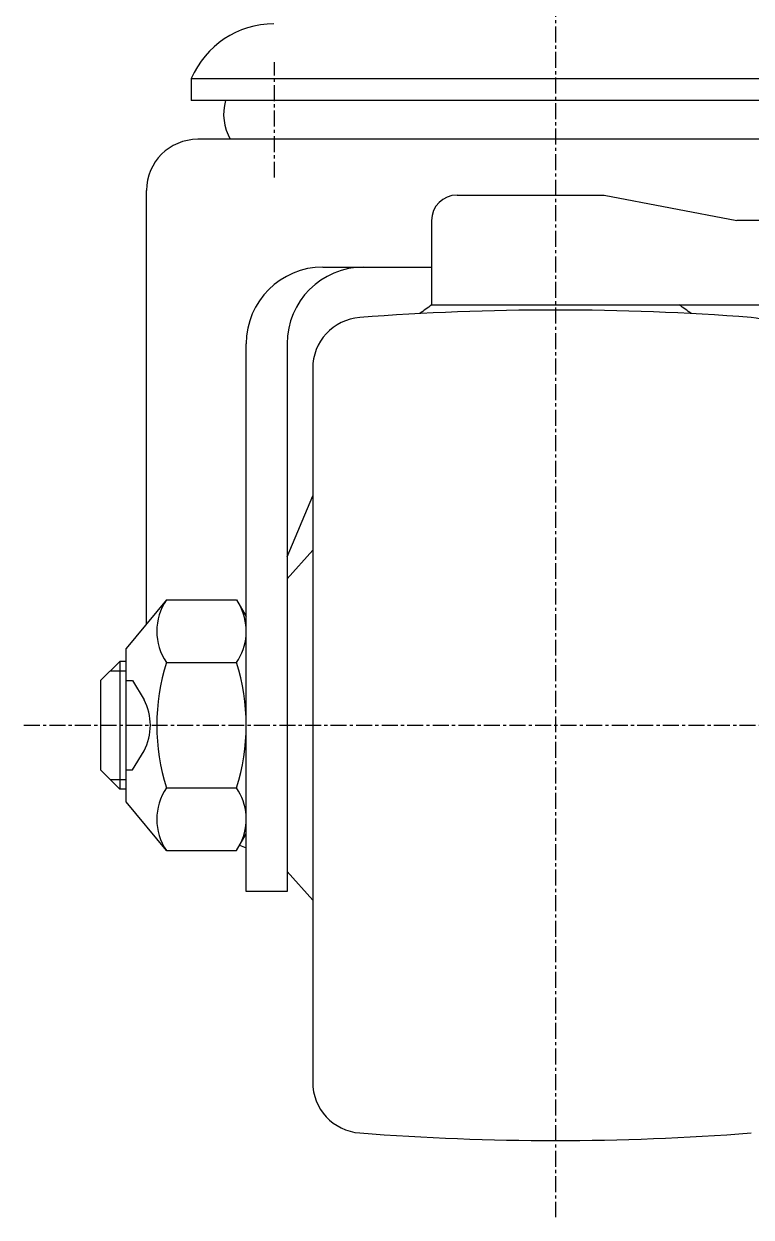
# Model space of a CAD drawing. Extents: x -4643 to -4372, y -750 to -299.
# Drawn here: x -4643.3 to -4586.4, y -574.9 to -481.5 of the extents above; entities that cross this region are included whole.
import ezdxf

# ---------------------------------------------------------------- set-up
doc = ezdxf.new("R2010")
doc.units = 0
doc.linetypes.add('CENTER', pattern=[2, 1.25, -0.25, 0.25, -0.25])
doc.layers.get('0').update_dxf_attribs({"linetype": 'CONTINUOUS'})
doc.layers.add('CENTER', color=1, linetype='CENTER')

msp = doc.modelspace()

# ---------------------------------------------------------------- linework, layer by layer
at = {"color": 7, "linetype": 'CONTINUOUS'}
for p, q in [((-4630.25, -485.756), (-4630.25, -487.476)), ((-4630.25, -485.756), (-4573.25, -485.756)), ((-4573.25, -487.476), (-4630.25, -487.476)), ((-4573.75, -490.513), (-4629.75, -490.513)), ((-4633.75, -528.441), (-4633.75, -494.513)), ((-4609.45, -494.871), (-4597.95, -494.871)), ((-4597.95, -494.871), (-4587.56, -496.873)), ((-4611.45, -496.861), (-4611.45, -503.473)), ((-4582.025, -496.873), (-4587.56, -496.873)), ((-4619.95, -500.513), (-4611.45, -500.513)), ((-4611.45, -503.473), (-4578.55, -503.473)), ((-4625.95, -549.373), (-4625.95, -506.513)), ((-4622.75, -506.513), (-4622.75, -549.373)), ((-4620.75, -508.448), (-4620.75, -564.298)), ((-4622.75, -523.202), (-4620.75, -518.414)), ((-4620.75, -522.673), (-4622.75, -524.923)), ((-4632.191, -526.558), (-4635.35, -530.373)), ((-4632.191, -526.558), (-4626.709, -526.558)), ((-4626.709, -526.558), (-4625.95, -527.873)), ((-4635.35, -542.373), (-4635.35, -530.373)), ((-4635.85, -531.373), (-4637.35, -532.873)), ((-4635.85, -531.373), (-4635.85, -541.373)), ((-4635.35, -531.373), (-4635.85, -531.373)), ((-4632.191, -531.466), (-4626.709, -531.466)), ((-4637.35, -532.873), (-4637.35, -539.873)), ((-4635.35, -532.873), (-4634.85, -532.873)), ((-4634.85, -532.873), (-4633.95, -534.373)), ((-4634.85, -539.873), (-4633.95, -538.373)), ((-4635.85, -541.373), (-4637.35, -539.873)), ((-4635.35, -539.873), (-4634.85, -539.873)), ((-4635.35, -541.373), (-4635.85, -541.373)), ((-4632.191, -541.281), (-4626.709, -541.281)), ((-4632.191, -546.188), (-4635.35, -542.373)), ((-4626.709, -546.188), (-4625.95, -544.873)), ((-4632.191, -546.188), (-4626.709, -546.188)), ((-4626.467, -545.768), (-4625.95, -545.971)), ((-4620.75, -550.073), (-4622.75, -547.823)), ((-4622.75, -549.373), (-4625.95, -549.373))]:
    msp.add_line(p, q, dxfattribs=at)
at = {"color": 3, "linetype": 'CONTINUOUS'}
for p, q in [((-4636.6, -532.123), (-4635.35, -532.123)), ((-4636.6, -540.623), (-4635.35, -540.623))]:
    msp.add_line(p, q, dxfattribs=at)
at = {"color": 7, "linetype": 'CONTINUOUS'}
for centre, radius, start, end in [((-4623.8, -488.476), 7, 90, 157.13583), ((-4623.75, -488.544), 3.969, 164.3779, 209.73987), ((-4629.75, -494.513), 4, 90, 180), ((-4609.45, -496.871), 2, 90, 180), ((-4619.95, -506.513), 6, 90, 180), ((-4616.75, -506.513), 6, 90, 180), ((-4601.75, -703.873), 200, 85.61083, 94.38917), ((-4601.75, -517.815), 17.302, 124.01168, 127.86122), ((-4601.75, -517.815), 17.302, 52.13878, 55.98832), ((-4616.75, -508.448), 4, 94.38917, 180), ((-4586.75, -508.448), 4, 360, 85.61083), ((-4628.605, -529.012), 4.345, 145.61575, 214.38425), ((-4630.295, -529.012), 4.345, 325.61575, 25.61575), ((-4616.709, -536.373), 16.241, 162.41205, 197.58795), ((-4642.191, -536.373), 16.241, 342.41205, 17.58795), ((-4637.7, -536.373), 4.25, 331.92751, 28.07249), ((-4628.605, -543.734), 4.345, 145.61575, 214.38425), ((-4630.295, -543.734), 4.345, 334.38425, 34.38425), ((-4616.75, -564.298), 4, 180, 265.61083), ((-4601.75, -368.873), 200, 265.61083, 274.38917)]:
    msp.add_arc(centre, radius, start, end, dxfattribs=at)
at = {"layer": 'CENTER', "color": 1, "linetype": 'CENTER'}
for p, q in [((-4601.75, -429.676), (-4601.75, -574.873)), ((-4623.75, -493.513), (-4623.75, -484.476)), ((-4643.35, -536.373), (-4562.05, -536.373))]:
    msp.add_line(p, q, dxfattribs=at)

doc.saveas('drawing.dxf')
